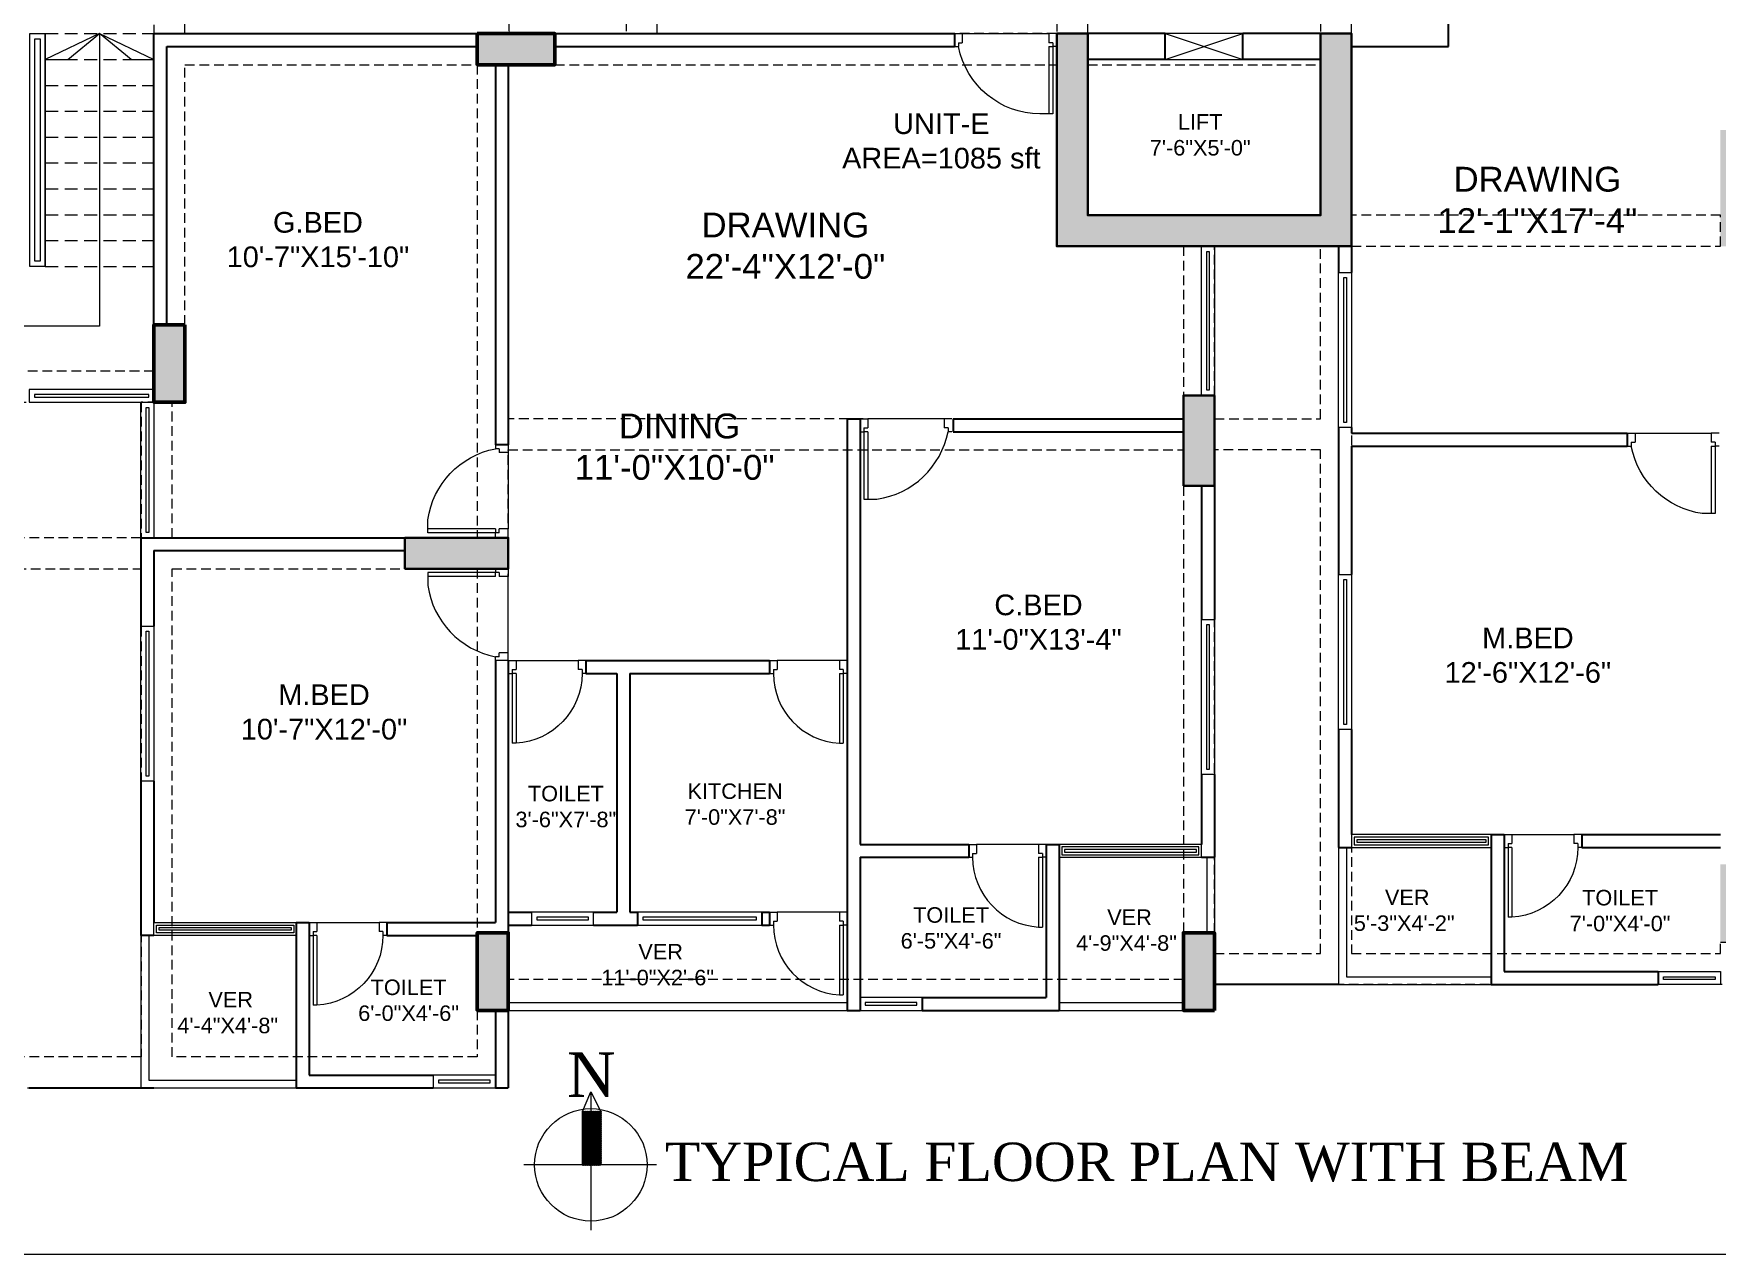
# Model space of a CAD drawing. Header units: feet. Extents: x 26 to 44756, y -209071 to 1253.
# Drawn here: x 529 to 1180, y 95 to 567 of the extents above; entities that cross this region are included whole.
import ezdxf

# ---------------------------------------------------------------- set-up
doc = ezdxf.new("R2010")
doc.units = ezdxf.units.FT
doc.header["$MEASUREMENT"] = 0
doc.linetypes.add('DASHED2', pattern=[0.375, 0.25, -0.125])
doc.linetypes.add('HIDDEN', pattern=[0.375, 0.25, -0.125])
doc.layers.get('0').update_dxf_attribs({"lineweight": 0})
doc.layers.get('Defpoints').update_dxf_attribs({"lineweight": 15})
for name, color, linetype, lineweight in [('Beam_Zakirul', 3, 'Continuous', 15), ('COLUMN', 1, 'Continuous', 50), ('Column Hatch_Zakirul', 126, 'Continuous', 5), ('Column_Zakirul', 10, 'Continuous', 30), ('DOOR', 13, 'Continuous', 20), ('pln-WALL', 7, 'Continuous', 35), ('TEXT', 251, 'Continuous', 9), ('TEXT 2', 190, 'Continuous', 13), ('VER', 30, 'Continuous', 15), ('wall', 250, 'Continuous', 0), ('WALL (I)', 7, 'Continuous', 0), ('WALL 0.30', 3, 'Continuous', 0), ('WIN', 132, 'Continuous', 9)]:
    doc.layers.add(name, color=color, linetype=linetype, lineweight=lineweight)
doc.styles.add('1-2', font='arial.ttf')
doc.styles.add('a', font='times.ttf', dxfattribs={"height": 1})
doc.styles.add('arial narrow', font='ARIALN.TTF')
doc.styles.add('DIM', font='arial.ttf', dxfattribs={"width": 0.9, "height": 7})
doc.dimstyles.new('STANDARD$0', dxfattribs={"dimscale": 0, "dimtxt": 10, "dimasz": 8, "dimexe": 6, "dimexo": 8, "dimgap": 3, "dimtad": 1, "dimdec": 1, "dimzin": 3, "dimdsep": 46, "dimlunit": 4, "dimtxsty": 'DIM', "dimblk": 'DOTSMALL', "dimcen": 0, "dimclrd": 6, "dimclre": 6, "dimclrt": 256, "dimadec": 0, "dimazin": 0, "dimtfac": 1, "dimtdec": 1, "dimtofl": 0, "dimtmove": 2, "dimatfit": 1, "dimldrblk": 'DOTSMALL', "dimfxl": 1, "dimtolj": 1, "dimtzin": 0, "dimarcsym": 0})

# ---------------------------------------------------------------- blocks, each defined once
blk = doc.blocks.new('d 36')
at = {"layer": 'DOOR'}
for p, q in [((114513.84, 20341.86), (114508.84, 20341.86)), ((114512.34, 20315.79), (114512.34, 20341.86)), ((114513.84, 20315.79), (114513.84, 20341.86)), ((114479.84, 20315.79), (114481.34, 20315.79)), ((114479.84, 20310.79), (114482.84, 20310.79)), ((114481.34, 20314.29), (114482.84, 20314.29)), ((114482.84, 20310.79), (114512.34, 20310.79)), ((114512.34, 20315.79), (114513.84, 20315.79)), ((114513.84, 20314.29), (114512.34, 20314.29)), ((114515.34, 20310.79), (114512.34, 20310.79)), ((114515.34, 20315.79), (114513.84, 20315.79))]:
    blk.add_line(p, q, dxfattribs=at)
for points in [[(114481.34, 20314.29), (114481.34, 20315.79)], [(114482.84, 20310.79), (114482.84, 20314.29)], [(114512.34, 20310.79), (114512.34, 20314.29)], [(114513.84, 20314.29), (114513.84, 20315.79)]]:
    blk.add_lwpolyline(points, dxfattribs=at)
blk.add_arc((114513.35, 20309.56), 32.61, 97.94778, 168.98864, dxfattribs=at)
blk = doc.blocks.new('D2')
at = {"layer": 'DOOR', "linetype": 'ByBlock'}
for p, q in [((-5, 0), (-5, -1.5)), ((0, 0), (0, -3)), ((-3.5, -1.5), (-3.5, -3)), ((-31.96, -27), (-31.96, -28.5)), ((-5, -27), (-31.96, -27)), ((-5, -28.5), (-31.96, -28.5)), ((-5, -27), (-5, -28.5)), ((-5, -30), (-5, -28.5)), ((-3.5, -28.5), (-3.5, -27)), ((0, -30), (0, -27))]:
    blk.add_line(p, q, dxfattribs=at)
for points in [[(-3.5, -1.5), (-5, -1.5)], [(0, -3), (-3.5, -3)], [(-3.5, -28.5), (-5, -28.5)], [(0, -27), (-3.5, -27)]]:
    blk.add_lwpolyline(points, dxfattribs=at)
blk.add_arc((-5, -28.5), 27, 90, 176.81526, dxfattribs=at)
blk = doc.blocks.new('DOOOO')
at = {"layer": 'DOOR'}
blk.add_line((103921.78, 4820.01), (103945.78, 4820.01), dxfattribs=at)
at = {"layer": 'DOOR', "rotation": 270}
blk.add_blockref('D2', (103948.78, 4820.01), dxfattribs=at)
blk = doc.blocks.new('d40')
at = {"layer": 'DOOR'}
for p, q in [((66129.59, 28438.54), (66124.59, 28438.54)), ((66128.09, 28412.47), (66128.09, 28438.54)), ((66129.59, 28412.47), (66129.59, 28438.54)), ((66091.59, 28412.47), (66093.09, 28412.47)), ((66093.09, 28410.97), (66094.59, 28410.97)), ((66128.09, 28412.47), (66129.59, 28412.47)), ((66129.59, 28410.97), (66128.09, 28410.97)), ((66131.09, 28412.47), (66129.59, 28412.47)), ((66091.59, 28407.47), (66094.59, 28407.47)), ((66131.09, 28407.47), (66128.09, 28407.47))]:
    blk.add_line(p, q, dxfattribs=at)
for points in [[(66093.09, 28410.97), (66093.09, 28412.47)], [(66094.59, 28407.47), (66094.59, 28410.97)], [(66128.09, 28407.47), (66128.09, 28410.97)], [(66129.59, 28410.97), (66129.59, 28412.47)]]:
    blk.add_lwpolyline(points, dxfattribs=at)
blk.add_arc((66124.92, 28406.07), 32.47, 90.58736, 168.63094, dxfattribs=at)
blk = doc.blocks.new('*D21')
at = {"color": 6, "ltscale": 2, "transparency": 16777216}
for p, q in [((755.43, 621.36), (713.21, 621.36)), ((713.21, 568.36), (713.21, 620.36)), ((715.82, 567.36), (713.21, 567.36))]:
    blk.add_line(p, q, dxfattribs=at)
for points in [[(713.05, 620.36), (713.38, 620.36), (713.21, 621.36)], [(713.05, 568.36), (713.38, 568.36), (713.21, 567.36)]]:
    blk.add_solid(points, dxfattribs=at)
at = {"layer": 'Defpoints', "color": 0, "ltscale": 2, "transparency": 16777216}
for p in [(713.21, 621.36), (755.43, 621.36, 821.93), (715.82, 567.36, 821.93)]:
    blk.add_point(p, dxfattribs=at)
at = {"color": 7, "ltscale": 2, "transparency": 16777216, "insert": (708.02, 594.36), "char_height": 10, "attachment_point": 5, "rotation": 90, "style": '1-2'}
blk.add_mtext('\\A1;4\'-6"', dxfattribs=at)

msp = doc.modelspace()

# ---------------------------------------------------------------- hatches: boundary and pattern name
at = {"layer": 'Column Hatch_Zakirul'}
h = msp.add_hatch(dxfattribs=at)
h.set_pattern_fill('AR-CONC', color=256, scale=0.8, style=0)
h.set_pattern_definition([(50, (-10110.084, 21324.4655), (5.7380815, -0.5020171), [0.6, -6.6]), (355, (-10110.084, 21324.4655), (-1.1100107, 6.017537), [0.48, -5.28]), (100.451444, (-10109.6057, 21324.4237), (4.6280708, 5.5155199), [0.5099215, -5.6091369]), (46.1842, (-10110.084, 21326.0655), (8.5379306, -1.3241542), [0.9, -9.9]), (96.635635, (-10109.372, 21325.955), (7.4772956, 7.7929488), [0.7648827, -8.41371]), (351.184164, (-10110.084, 21326.0655), (7.4772956, 7.7929488), [0.72, -7.92]), (21, (-10109.284, 21325.6655), (4.7752564, -3.2209511), [0.6, -6.6]), (326, (-10109.284, 21325.6655), (1.9465227, 5.8012004), [0.48, -5.28]), (71.451445, (-10108.886, 21325.397), (6.721779, 2.5802492), [0.5099215, -5.6091369]), (37.5, (-10110.0839, 21324.4655), (0.09727884, 2.66315083), [0, -5.216, 0, -5.36, 0, -5.3]), (7.5, (-10110.084, 21324.4655), (2.1045563, 3.1552937), [0, -3.056, 0, -5.096, 0, -2.02]), (327.5, (-10111.8679, 21324.4655), (4.27057949, -0.18043897), [0, -2, 0, -6.24, 0, -8.28]), (317.5, (-10112.668, 21324.4655), (4.66548935, 0.80083986), [0, -2.6, 0, -4.144, 0, -5.88])])
h.paths.add_polyline_path([(758.43, 763.9), (770.43, 763.9), (770.43, 723.9), (758.43, 723.9)])
h.paths.add_polyline_path([(395.61, 959.99), (395.61, 947.99), (420.61, 947.99), (420.61, 959.99)])
h.paths.add_polyline_path([(510.61, 959.99), (510.61, 947.99), (535.61, 947.99), (535.61, 959.99)])
h.paths.add_polyline_path([(385.61, 159.7), (397.61, 159.7), (397.61, 199.7), (385.61, 199.7)])
h.paths.add_polyline_path([(1177.93, 948.02), (1189.93, 948.02), (1189.93, 973.02), (1177.93, 973.02)])
h.paths.add_polyline_path([(404.61, 799.9), (444.61, 799.9), (444.61, 787.9), (404.61, 787.9)])
h.paths.add_polyline_path([(936.83, 567.36), (924.83, 567.36), (924.83, 485.15), (1038.83, 485.15), (1038.83, 567.36), (1026.83, 567.36), (1026.83, 497.15), (936.83, 497.15)])
h.paths.add_polyline_path([(531.11, 703.58), (432.61, 703.58), (432.61, 621.36), (444.61, 621.36), (444.61, 691.58), (519.11, 691.58), (519.11, 621.36), (531.11, 621.36)])
h.paths.add_polyline_path([(362.61, 528.88), (362.61, 516.88), (397.61, 516.88), (397.61, 528.88)])
h.paths.add_polyline_path([(700.82, 567.36), (700.82, 555.36), (730.82, 555.36), (730.82, 567.36)])
h.paths.add_polyline_path([(486.61, 763.9), (486.61, 751.9), (516.61, 751.9), (516.61, 763.9)])
h.paths.add_polyline_path([(973.83, 392.46), (985.83, 392.46), (985.83, 427.46), (973.83, 427.46)])
h.paths.add_polyline_path([(385.61, 372.46), (385.61, 360.46), (425.61, 360.46), (425.61, 372.46)])
h.paths.add_polyline_path([(672.82, 372.46), (672.82, 360.46), (712.82, 360.46), (712.82, 372.46)])
h.paths.add_polyline_path([(605.81, 621.36), (605.81, 633.36), (575.81, 633.36), (575.81, 621.36)])
h.paths.add_polyline_path([(485.81, 454.82), (473.81, 454.82), (473.81, 424.82), (485.81, 424.82)])
h.paths.add_polyline_path([(587.81, 454.82), (575.81, 454.82), (575.81, 424.82), (587.81, 424.82)])
h.paths.add_polyline_path([(140.43, 799.9), (140.43, 787.9), (180.43, 787.9), (180.43, 799.9)])
h.paths.add_polyline_path([(1181.43, 485.15), (1196.43, 485.15), (1196.43, 530.15), (1181.43, 530.15)])
h.paths.add_polyline_path([(140.43, 959.99), (140.43, 947.99), (165.43, 947.99), (165.43, 959.99)])
h.paths.add_polyline_path([(106.94, 528.88), (106.94, 516.88), (146.94, 516.88), (146.94, 528.88)])
h.paths.add_polyline_path([(1311.43, 763.9), (1311.43, 751.9), (1276.43, 751.9), (1276.43, 763.9)])
h.paths.add_polyline_path([(1061.83, 763.9), (1061.83, 751.9), (1026.83, 751.9), (1026.83, 763.9)])
h.paths.add_polyline_path([(906.83, 763.9), (906.83, 751.9), (936.83, 751.9), (936.83, 763.9)])
h.paths.add_polyline_path([(740.43, 959.99), (740.43, 944.99), (770.43, 944.99), (770.43, 959.99)])
h.paths.add_polyline_path([(1414.43, 746.4), (1426.43, 746.4), (1426.43, 776.4), (1414.43, 776.4)])
h.paths.add_polyline_path([(985.83, 189.7), (985.83, 219.7), (973.83, 219.7), (973.83, 189.7)])
h.paths.add_polyline_path([(1181.43, 216.14), (1193.43, 216.14), (1193.43, 246.14), (1181.43, 246.14)])
h.paths.add_polyline_path([(712.82, 189.7), (712.82, 219.7), (700.82, 219.7), (700.82, 189.7)])
h.paths.add_polyline_path([(1414.43, 938.02), (1426.43, 938.02), (1426.43, 973.02), (1414.43, 973.02)])
h.paths.add_polyline_path([(948.83, 943.02), (960.83, 943.02), (960.83, 973.02), (948.83, 973.02)])
h.paths.add_polyline_path([(1391.43, 497.36), (1391.43, 485.36), (1426.43, 485.36), (1426.43, 497.36)])
h.paths.add_polyline_path([(1357.55, 216.14), (1369.55, 216.14), (1369.55, 241.14), (1357.55, 241.14)])
h.paths.add_polyline_path([(132.94, 314.46), (132.94, 302.46), (172.94, 302.46), (172.94, 314.46)])
h.paths.add_polyline_path([(132.94, 154.46), (132.94, 142.46), (157.94, 142.46), (157.94, 154.46)])
at = {"layer": 'pln-WALL'}
h = msp.add_hatch(dxfattribs=at)
h.set_pattern_fill('ANSI31', color=256, scale=1.431119, angle=810, style=0)
h.set_pattern_definition([(135, (45287.7587, -5038.60322), (-0.1264942564, -0.1264942564), [])])
h.paths.add_polyline_path([(741.54, 150.57), (741.54, 129.99), (748.62, 129.99), (748.62, 150.57)])

# ---------------------------------------------------------------- linework, layer by layer
at = {"color": 7, "lineweight": 25, "ltscale": 2}
for p, q in [((1076.33, 562.36, 821.93), (1076.33, 581.36, 821.93)), ((575.81, 567.36, 821.93), (700.82, 567.36, 821.93)), ((575.81, 454.82, 821.93), (575.81, 567.36, 821.93)), ((575.81, 567.36, 821.93), (580.81, 567.36, 821.93)), ((730.82, 567.36, 821.93), (885.33, 567.36, 821.93)), ((885.33, 567.36, 821.93), (885.33, 562.36, 821.93)), ((966.83, 567.36, 821.93), (936.83, 567.36, 821.93)), ((966.83, 557.36, 821.93), (966.83, 567.36, 821.93)), ((1026.83, 567.36, 821.93), (996.83, 567.36, 821.93)), ((996.83, 557.36, 821.93), (996.83, 567.36, 821.93)), ((580.81, 562.36, 821.93), (700.82, 562.36, 821.93)), ((580.81, 454.82, 821.93), (580.81, 562.36, 821.93)), ((730.82, 562.36, 821.93), (885.33, 562.36, 821.93)), ((1038.83, 562.36, 821.93), (1076.33, 562.36, 821.93)), ((707.82, 555.36, 821.93), (707.82, 408.39, 821.93)), ((712.82, 555.36, 821.93), (712.82, 408.39, 821.93)), ((966.83, 557.36, 821.93), (936.83, 557.36, 821.93)), ((1026.83, 557.36, 821.93), (996.83, 557.36, 821.93)), ((1026.83, 547.36, 821.93), (1026.83, 497.15, 821.93)), ((1026.83, 537.36, 821.93), (1026.83, 505.36, 821.93)), ((1008.83, 497.15, 821.93), (936.83, 497.15, 821.93)), ((1033.83, 485.15, 821.93), (1033.83, 475.02, 821.93)), ((1038.83, 485.15, 821.93), (1038.83, 475.02, 821.93)), ((843.82, 418.46, 821.93), (843.82, 189.7, 821.93)), ((843.82, 418.46, 821.93), (848.82, 418.46, 821.93)), ((848.82, 418.46, 821.93), (848.82, 253.89, 821.93)), ((884.82, 418.46, 821.93), (884.82, 413.46, 821.93)), ((884.82, 418.46, 821.93), (973.83, 418.46, 821.93)), ((884.82, 413.46, 821.93), (973.83, 413.46, 821.93)), ((1033.83, 415.02, 821.93), (1033.83, 358.29, 821.93)), ((1038.83, 415.02, 821.93), (1038.83, 412.87, 821.93)), ((1038.83, 412.87, 821.93), (1145.43, 412.87, 821.93)), ((1145.43, 412.87, 821.93), (1145.43, 407.87, 821.93)), ((712.82, 408.39, 821.93), (707.82, 408.39, 821.93)), ((1038.83, 407.87, 821.93), (1145.43, 407.87, 821.93)), ((1038.83, 407.87, 821.93), (1038.83, 358.29, 821.93)), ((980.83, 392.46, 821.93), (980.83, 340.89, 821.93)), ((985.83, 392.46, 821.93), (985.83, 340.89, 821.93)), ((570.81, 372.46, 821.93), (570.81, 338.29, 821.93)), ((570.81, 372.46, 821.93), (672.82, 372.46, 821.93)), ((570.81, 372.46, 821.93), (672.82, 372.46, 821.93)), ((575.81, 367.46, 821.93), (575.81, 338.29, 821.93)), ((575.81, 367.46, 821.93), (672.82, 367.46, 821.93)), ((575.81, 367.46, 821.93), (672.82, 367.46, 821.93)), ((707.82, 324.96, 821.93), (707.82, 223.7, 821.93)), ((712.82, 324.96, 821.93), (712.82, 219.7, 821.93)), ((742.82, 324.96, 821.93), (813.82, 324.96, 821.93)), ((742.82, 324.96, 821.93), (742.82, 319.96, 821.93)), ((742.82, 319.96, 821.93), (754.82, 319.96, 821.93)), ((754.82, 319.96, 821.93), (754.82, 227.7, 821.93)), ((759.82, 319.96, 821.93), (759.82, 227.7, 821.93)), ((759.82, 319.96, 821.93), (813.82, 319.96, 821.93)), ((813.82, 324.96, 821.93), (813.82, 319.96, 821.93)), ((1033.83, 298.29, 821.93), (1033.83, 252.7, 821.93)), ((1038.83, 298.29, 821.93), (1038.83, 257.7, 821.93)), ((980.83, 280.89, 821.93), (980.83, 253.89, 821.93)), ((985.83, 280.89, 821.93), (985.83, 248.89, 821.93)), ((570.81, 278.29, 821.93), (570.81, 218.7, 821.93)), ((575.81, 278.29, 821.93), (575.81, 223.7, 821.93)), ((848.82, 253.89, 821.93), (890.83, 253.89, 821.93)), ((890.83, 253.89, 821.93), (890.83, 248.89, 821.93)), ((920.83, 253.89, 821.93), (920.83, 194.7, 821.93)), ((920.83, 253.89, 821.93), (925.83, 253.89, 821.93)), ((925.83, 253.89, 821.93), (925.83, 248.89, 821.93)), ((1092.83, 257.7, 821.93), (1092.83, 252.7, 821.93)), ((1092.83, 257.7, 821.93), (1097.83, 257.7, 821.93)), ((1097.83, 257.7, 821.93), (1097.83, 204.7, 821.93)), ((1127.83, 257.7, 821.93), (1127.83, 252.7, 821.93)), ((1127.83, 257.7, 821.93), (1181.43, 257.7, 821.93)), ((848.82, 248.89, 821.93), (848.82, 189.7, 821.93)), ((848.82, 248.89, 821.93), (890.83, 248.89, 821.93)), ((925.83, 248.89, 821.93), (925.83, 189.7, 821.93)), ((980.83, 248.89, 821.93), (985.83, 248.89, 821.93)), ((982.83, 248.89, 821.93), (985.83, 248.89, 821.93)), ((1033.83, 252.7, 821.93), (1038.83, 252.7, 821.93)), ((1092.83, 252.7, 821.93), (1092.83, 199.7, 821.93)), ((1127.83, 252.7, 821.93), (1181.43, 252.7, 821.93)), ((712.82, 227.7, 821.93), (721.82, 227.7, 821.93)), ((745.82, 227.7, 821.93), (754.82, 227.7, 821.93)), ((759.82, 227.7, 821.93), (762.82, 227.7, 821.93)), ((762.82, 227.7, 821.93), (762.82, 222.7, 821.93)), ((810.82, 227.7, 821.93), (813.82, 227.7, 821.93)), ((810.82, 227.7, 821.93), (810.82, 222.7, 821.93)), ((813.82, 227.7, 821.93), (813.82, 222.7, 821.93)), ((630.85, 223.7, 821.93), (630.85, 218.7, 821.93)), ((630.85, 223.7, 821.93), (635.85, 223.7, 821.93)), ((635.85, 223.7, 821.93), (635.85, 164.7, 821.93)), ((665.85, 223.7, 821.93), (665.85, 218.7, 821.93)), ((665.85, 223.7, 821.93), (707.82, 223.7, 821.93)), ((712.82, 222.7, 821.93), (721.82, 222.7, 821.93)), ((745.82, 222.7, 821.93), (762.82, 222.7, 821.93)), ((810.82, 222.7, 821.93), (813.82, 222.7, 821.93)), ((575.82, 218.7, 821.93), (570.81, 218.7, 821.93)), ((630.85, 218.7, 821.93), (630.85, 159.7, 821.93)), ((665.85, 218.7, 821.93), (700.82, 218.7, 821.93)), ((1097.83, 204.7, 821.93), (1157.43, 204.7, 821.93)), ((1157.43, 204.7, 821.93), (1157.43, 199.7, 821.93)), ((1033.83, 199.7, 821.93), (985.83, 199.7, 821.93)), ((1092.83, 199.7, 821.93), (1097.83, 199.7, 821.93)), ((1097.83, 199.7, 821.93), (1157.43, 199.7, 821.93)), ((707.82, 189.7, 821.93), (707.82, 159.7, 821.93)), ((712.82, 189.7, 821.93), (712.82, 159.7, 821.93)), ((843.82, 189.7, 821.93), (848.82, 189.7, 821.93)), ((872.82, 194.7, 821.93), (872.82, 189.7, 821.93)), ((872.82, 194.7, 821.93), (920.83, 194.7, 821.93)), ((872.82, 189.7, 821.93), (925.83, 189.7, 821.93)), ((635.85, 164.7, 821.93), (683.82, 164.7, 821.93)), ((527.6, 159.7, 821.93), (575.81, 159.7, 821.93)), ((630.85, 159.7, 821.93), (683.82, 159.7, 821.93)), ((707.82, 159.7, 821.93), (712.82, 159.7, 821.93))]:
    msp.add_line(p, q, dxfattribs=at)
msp.add_line((712.82, 324.96, 821.93), (707.82, 324.96, 821.93))
msp.add_lwpolyline([(25.75, 995.52), (1505.28, 995.52), (1505.28, 95.37), (25.75, 95.37)], close=True)
at = {"layer": 'Beam_Zakirul', "linetype": 'DASHED2', "lineweight": 13, "ltscale": 15, "elevation": 821.93}
for points in [[(936.83, 751.9), (924.83, 751.9), (924.83, 567.36), (936.83, 567.36)], [(1038.83, 751.9), (1026.83, 751.9), (1026.83, 567.36), (1038.83, 567.36)], [(924.83, 567.36), (770.43, 567.36), (770.43, 723.9), (758.43, 723.9), (758.43, 567.36), (730.82, 567.36), (730.82, 555.36), (924.83, 555.36)], [(700.82, 567.36), (587.81, 567.36), (587.81, 621.36), (575.81, 621.36), (575.81, 454.82), (587.81, 454.82), (587.81, 555.36), (700.82, 555.36)], [(1026.83, 567.36), (936.83, 567.36), (936.83, 555.36), (1026.83, 555.36)], [(973.83, 418.46), (712.82, 418.46), (712.82, 555.36), (700.82, 555.36), (700.82, 372.46), (712.82, 372.46), (712.82, 406.46), (973.83, 406.46)], [(1181.43, 497.15), (1038.83, 497.15), (1038.83, 485.15), (1181.43, 485.15)], [(985.83, 485.15), (973.83, 485.15), (973.83, 427.46), (985.83, 427.46)], [(985.83, 392.46), (973.83, 392.46), (973.83, 219.7), (985.83, 219.7)], [(570.82, 171.7), (522.61, 171.7), (522.61, 360.46), (570.82, 360.46)], [(712.82, 360.46), (700.82, 360.46), (700.82, 219.7), (712.82, 219.7)], [(973.83, 201.7), (712.82, 201.7), (712.82, 189.7), (973.83, 189.7)]]:
    msp.add_lwpolyline(points, close=True, dxfattribs=at)
for points in [[(1026.83, 211.7), (1026.83, 406.46), (985.83, 406.46), (985.83, 418.46), (1026.83, 418.46), (1026.83, 485.15), (1038.83, 485.15), (1038.83, 211.7), (1181.43, 211.7), (1181.43, 216.14), (1193.43, 216.14), (1193.43, 199.7), (985.83, 199.7), (985.83, 211.7), (1026.83, 211.7)], [(522.61, 424.82), (575.81, 424.82), (575.81, 436.82), (485.81, 436.82)], [(397.61, 159.7), (712.82, 159.7), (712.82, 189.7), (700.82, 189.7), (700.82, 171.7), (582.82, 171.7), (582.82, 360.46), (672.82, 360.46), (672.82, 372.46), (582.82, 372.46), (582.82, 424.82), (570.82, 424.82), (570.82, 372.46), (522.61, 372.46)]]:
    msp.add_lwpolyline(points, dxfattribs=at)
at = {"layer": 'COLUMN', "ltscale": 85, "elevation": 821.93}
for points in [[(700.82, 567.36), (700.82, 555.36), (730.82, 555.36), (730.82, 567.36)], [(587.81, 454.82), (575.81, 454.82), (575.81, 424.82), (587.81, 424.82)]]:
    msp.add_lwpolyline(points, close=True, dxfattribs=at)
for points in [[(712.82, 189.7), (712.82, 219.7), (700.82, 219.7), (700.82, 189.7), (712.82, 189.7)], [(985.83, 189.7), (985.83, 219.7), (973.83, 219.7), (973.83, 189.7), (985.83, 189.7)]]:
    msp.add_lwpolyline(points, dxfattribs=at)
at = {"layer": 'Column_Zakirul', "ltscale": 85, "elevation": 821.93}
for points in [[(700.82, 567.36), (700.82, 555.36), (730.82, 555.36), (730.82, 567.36)], [(700.82, 567.36), (700.82, 555.36), (730.82, 555.36), (730.82, 567.36)], [(936.83, 567.36), (924.83, 567.36), (924.83, 485.15), (1038.83, 485.15), (1038.83, 567.36), (1026.83, 567.36), (1026.83, 497.15), (936.83, 497.15)], [(936.83, 567.36), (924.83, 567.36), (924.83, 485.15), (1038.83, 485.15), (1038.83, 567.36), (1026.83, 567.36), (1026.83, 497.15), (936.83, 497.15)], [(587.81, 454.82), (575.81, 454.82), (575.81, 424.82), (587.81, 424.82)], [(587.81, 454.82), (575.81, 454.82), (575.81, 424.82), (587.81, 424.82)], [(973.83, 392.46), (985.83, 392.46), (985.83, 427.46), (973.83, 427.46)], [(973.83, 392.46), (985.83, 392.46), (985.83, 427.46), (973.83, 427.46)], [(672.82, 372.46), (672.82, 360.46), (712.82, 360.46), (712.82, 372.46)], [(672.82, 372.46), (672.82, 360.46), (712.82, 360.46), (712.82, 372.46)]]:
    msp.add_lwpolyline(points, close=True, dxfattribs=at)
for points in [[(712.82, 189.7), (712.82, 219.7), (700.82, 219.7), (700.82, 189.7), (712.82, 189.7)], [(712.82, 189.7), (712.82, 219.7), (700.82, 219.7), (700.82, 189.7), (712.82, 189.7)], [(985.83, 189.7), (985.83, 219.7), (973.83, 219.7), (973.83, 189.7), (985.83, 189.7)], [(985.83, 189.7), (985.83, 219.7), (973.83, 219.7), (973.83, 189.7), (985.83, 189.7)]]:
    msp.add_lwpolyline(points, dxfattribs=at)
at = {"layer": 'DOOR'}
msp.add_line((888.33, 567.36, 821.93), (921.83, 567.36, 821.93), dxfattribs=at)
at = {"layer": 'TEXT', "lineweight": 20}
for p, q in [((744.73, 158.15), (744.73, 104.76)), ((770.06, 129.97), (718.82, 129.97))]:
    msp.add_line(p, q, dxfattribs=at)
msp.add_lwpolyline([(741.49, 150.55), (748.57, 150.55), (748.57, 129.97), (741.49, 129.97)], close=True, dxfattribs=at)
msp.add_circle((744.73, 129.97), 21.76, dxfattribs=at)
at = {"layer": 'VER', "ltscale": 85}
for p, q in [((533.81, 477.36, 821.93), (533.81, 567.36, 821.93)), ((982.83, 248.89, 821.93), (982.83, 219.7, 821.93)), ((985.83, 248.89, 821.93), (985.83, 219.7, 821.93)), ((1033.83, 252.7, 821.93), (1033.83, 199.7, 821.93)), ((1036.83, 252.7, 821.93), (1036.83, 202.7, 821.93)), ((570.81, 218.7, 821.93), (570.81, 159.7, 821.93)), ((573.81, 218.7, 821.93), (573.81, 162.74, 821.93)), ((1036.83, 202.7, 821.93), (1092.83, 202.7, 821.93)), ((1033.83, 199.7, 821.93), (1092.83, 199.7, 821.93)), ((712.82, 192.7, 821.93), (843.82, 192.7, 821.93)), ((712.82, 189.7, 821.93), (843.82, 189.7, 821.93)), ((925.83, 192.7, 821.93), (973.83, 192.7, 821.93)), ((925.83, 189.7, 821.93), (973.83, 189.7, 821.93)), ((573.81, 162.74, 821.93), (630.85, 162.74, 821.93)), ((570.81, 159.7, 821.93), (630.85, 159.7, 821.93))]:
    msp.add_line(p, q, dxfattribs=at)
at = {"layer": 'VER', "ltscale": 85, "elevation": 821.93}
for points in [[(527.81, 567.36), (533.81, 567.36), (533.81, 477.36), (527.81, 477.36)], [(529.81, 565.36), (531.81, 565.36), (531.81, 479.36), (529.81, 479.36)]]:
    msp.add_lwpolyline(points, close=True, dxfattribs=at)
at = {"layer": 'wall', "color": 0, "linetype": 'HIDDEN', "ltscale": 20}
for p, q in [((533.81, 567.36, 821.93), (575.81, 567.36, 821.93)), ((533.81, 557.36, 821.93), (575.81, 557.36, 821.93)), ((533.81, 547.36, 821.93), (575.81, 547.36, 821.93)), ((533.81, 537.36, 821.93), (575.81, 537.36, 821.93)), ((533.81, 527.36, 821.93), (575.81, 527.36, 821.93)), ((533.81, 517.36, 821.93), (575.81, 517.36, 821.93)), ((533.81, 507.36, 821.93), (575.81, 507.36, 821.93)), ((533.81, 497.36, 821.93), (575.81, 497.36, 821.93)), ((533.81, 487.36, 821.93), (575.81, 487.36, 821.93)), ((533.81, 477.36, 821.93), (575.81, 477.36, 821.93))]:
    msp.add_line(p, q, dxfattribs=at)
at = {"layer": 'wall', "color": 5, "ltscale": 85}
for p, q in [((554.81, 567.36, 821.93), (533.81, 557.36, 821.93)), ((542.59, 557.36, 821.93), (554.81, 567.36, 821.93)), ((554.81, 567.36, 821.93), (554.81, 454.25, 821.93)), ((554.81, 567.36, 821.93), (575.81, 557.36, 821.93)), ((567.03, 557.36, 821.93), (554.81, 567.36, 821.93)), ((966.83, 557.36, 821.93), (996.83, 567.36, 821.93)), ((966.83, 567.36, 821.93), (996.83, 557.36, 821.93)), ((533.81, 557.36, 821.93), (542.59, 557.36, 821.93)), ((567.03, 557.36, 821.93), (575.81, 557.36, 821.93)), ((554.81, 454.25, 821.93), (506.81, 454.25, 821.93))]:
    msp.add_line(p, q, dxfattribs=at)
at = {"layer": 'wall', "color": 0, "ltscale": 85}
for p, q in [((741.49, 150.55), (744.73, 158.15)), ((741.49, 150.55), (744.73, 158.15)), ((744.73, 158.15), (748.57, 150.55)), ((744.73, 158.15), (748.57, 150.55))]:
    msp.add_line(p, q, dxfattribs=at)
at = {"layer": 'wall', "color": 5, "ltscale": 85, "elevation": 821.93}
for points in [[(966.83, 557.36), (996.83, 557.36), (996.83, 567.36), (966.83, 567.36)], [(980.83, 485.15), (985.83, 485.15), (985.83, 427.46), (980.83, 427.46)], [(982.83, 483.15), (983.83, 483.15), (983.83, 429.46), (982.83, 429.46)], [(1033.83, 475.02), (1038.83, 475.02), (1038.83, 415.02), (1033.83, 415.02)], [(1035.83, 473.02), (1036.83, 473.02), (1036.83, 417.02), (1035.83, 417.02)], [(527.6, 424.82), (575.81, 424.82), (575.81, 429.82), (527.6, 429.82)], [(529.6, 426.82), (573.81, 426.82), (573.81, 427.82), (529.6, 427.82)], [(570.81, 424.82), (575.81, 424.82), (575.81, 372.46), (570.81, 372.46)], [(572.81, 422.82), (573.81, 422.82), (573.81, 374.46), (572.81, 374.46)], [(1033.83, 358.29), (1038.83, 358.29), (1038.83, 298.29), (1033.83, 298.29)], [(1035.83, 356.29), (1036.83, 356.29), (1036.83, 300.29), (1035.83, 300.29)], [(570.81, 338.29), (575.81, 338.29), (575.81, 278.29), (570.81, 278.29)], [(980.83, 340.89), (985.83, 340.89), (985.83, 280.89), (980.83, 280.89)], [(982.83, 338.89), (983.83, 338.89), (983.83, 282.89), (982.83, 282.89)], [(572.81, 336.29), (573.81, 336.29), (573.81, 280.29), (572.81, 280.29)], [(980.83, 253.89), (925.83, 253.89), (925.83, 248.89), (980.83, 248.89)], [(1038.83, 252.7), (1092.83, 252.7), (1092.83, 257.7), (1038.83, 257.7)], [(1039.83, 253.7), (1091.83, 253.7), (1091.83, 256.7), (1039.83, 256.7)], [(1040.83, 254.7), (1090.83, 254.7), (1090.83, 255.7), (1040.83, 255.7)], [(979.83, 252.89), (926.83, 252.89), (926.83, 249.89), (979.83, 249.89)], [(978.83, 251.89), (927.83, 251.89), (927.83, 250.89), (978.83, 250.89)], [(721.82, 222.7), (745.82, 222.7), (745.82, 227.7), (721.82, 227.7)], [(762.82, 222.7), (810.82, 222.7), (810.82, 227.7), (762.82, 227.7)], [(630.85, 218.7), (575.82, 218.7), (575.82, 223.7), (630.85, 223.7)], [(629.85, 219.7), (576.82, 219.7), (576.82, 222.7), (629.85, 222.7)], [(628.85, 220.7), (577.82, 220.7), (577.82, 221.7), (628.85, 221.7)], [(723.82, 224.7), (743.82, 224.7), (743.82, 225.7), (723.82, 225.7)], [(764.82, 224.7), (808.82, 224.7), (808.82, 225.7), (764.82, 225.7)], [(1157.43, 204.7), (1181.43, 204.7), (1181.43, 199.7), (1157.43, 199.7)], [(1159.43, 202.7), (1179.43, 202.7), (1179.43, 201.7), (1159.43, 201.7)], [(848.82, 189.7), (872.82, 189.7), (872.82, 194.7), (848.82, 194.7)], [(850.82, 191.7), (870.82, 191.7), (870.82, 192.7), (850.82, 192.7)], [(683.82, 159.7), (707.82, 159.7), (707.82, 164.7), (683.82, 164.7)], [(685.82, 161.7), (705.82, 161.7), (705.82, 162.7), (685.82, 162.7)]]:
    msp.add_lwpolyline(points, close=True, dxfattribs=at)

# ---------------------------------------------------------------- block references
at = {"layer": 'wall', "color": 0, "xscale": -1, "rotation": 180}
for p in [(-103205.96, 5144.96, 821.93), (-102820.95, 5077.71, 821.93), (-103282.92, 5043.71, 821.93)]:
    msp.add_blockref('DOOOO', p, dxfattribs=at)
at = {"layer": 'wall', "color": 0, "rotation": 180}
for p in [(104762.6, 5144.96, 821.93), (104839.6, 5073.89, 821.93), (104762.6, 5047.71, 821.93)]:
    msp.add_blockref('DOOOO', p, dxfattribs=at)
at = {"layer": 'WALL 0.30', "xscale": -1, "rotation": 180}
msp.add_blockref('d40', (-65206.26, 28974.84, 821.93), dxfattribs=at)
at = {"layer": 'WIN', "color": 4}
for p, rotation in [((115364.16, 20729.25, 821.93), 180), ((21023.61, -114154.88, 821.93), 90)]:
    msp.add_blockref('d 36', p, dxfattribs=dict(at, rotation=rotation))
at = {"layer": 'WIN', "color": 4, "xscale": -1}
for p, rotation in [((-113334.41, 20723.67, 821.93), 180), ((21023.61, 114888.23, 821.93), 90)]:
    msp.add_blockref('d 36', p, dxfattribs=dict(at, rotation=rotation))

# ---------------------------------------------------------------- texts
at = {"layer": 'TEXT', "color": 0, "lineweight": 20, "insert": (735.58, 173.43), "char_height": 17.17, "attachment_point": 1, "style": 'a'}
msp.add_mtext('N', dxfattribs=at)
at = {"layer": 'TEXT 2', "insert": (773.32, 138.58), "char_height": 14.85, "attachment_point": 1, "style": 'a'}
msp.add_mtext('TYPICAL FLOOR PLAN WITH BEAM', dxfattribs=at)
at = {"layer": 'WALL (I)', "lineweight": 30}
for s, insert, char_height, attachment_point, style in [('{\\fArial|b0|i0|c0|p34;UNIT-E\\PAREA=1085 sft}', (880.24, 515.11), 8, 8, 'a'), ('{\\fArial|b0|i0|c0|p34;G.BED\\P10\'-7"X15\'-10"}', (639.23, 476.96), 8, 8, 'a'), ('{\\fArial|b0|i0|c0|p34;C.BED\\P11\'-0"X13\'-4"}', (917.8, 329.04), 8, 8, 'a'), ('{\\fArial|b0|i0|c0|p34;M.BED\\P12\'-6"X12\'-6"}', (1107.01, 316.26), 8, 8, 'a'), ('{\\fArial|b0|i0|c0|p34;M.BED\\P10\'-7"X12\'-0"}', (641.58, 294.32), 8, 8, 'a'), ('{\\fArial|b0|i0|c0|p34; VER\\P5\'-3"X4\'-2"}', (1059.19, 228.39), 6, 5, 'arial narrow'), ('{\\fArial|b0|i0|c0|p34; VER\\P4\'-9"X4\'-8"}', (951.83, 220.7), 6, 5, 'arial narrow'), ('{\\fArial|b0|i0|c0|p34; VER\\P11\'-0"X2\'-6"}', (770.56, 207.35), 6, 5, 'arial narrow'), ('{\\fArial|b0|i0|c0|p34; VER\\P4\'-4"X4\'-8"}', (604.34, 188.82, 821.93), 6, 5, 'arial narrow')]:
    msp.add_mtext(s, dxfattribs=dict(at, insert=insert, char_height=char_height, attachment_point=attachment_point, style=style))
at = {"layer": 'WALL (I)', "lineweight": 30, "char_height": 6, "width": 43.0809, "attachment_point": 8, "style": 'a'}
for s, insert in [('{\\fArial|b0|i0|c0|p34;LIFT\\P7\'-6"X5\'-0"}', (980.33, 520.16)), ('{\\fArial|b0|i0|c0|p34;TOILET\\P3\'-6"X7\'-8"}', (735.07, 260.44)), ('{\\fArial|b0|i0|c0|p34;KITCHEN\\P7\'-0"X7\'-8"}', (800.5, 261.37)), ('{\\fArial|b0|i0|c0|p34;TOILET\\P7\'-0"X4\'-0"}', (1142.65, 220.2)), ('{\\fArial|b0|i0|c0|p34;TOILET\\P6\'-5"X4\'-6"}', (884, 213.5)), ('{\\fArial|b0|i0|c0|p34;TOILET\\P6\'-0"X4\'-6"}', (674.27, 185.54))]:
    msp.add_mtext(s, dxfattribs=dict(at, insert=insert))
at = {"layer": 'WALL (I)', "lineweight": 30, "char_height": 9.6, "width": 228.5529, "attachment_point": 5, "rotation": 0.00729, "style": 'a'}
for s, insert in [('{\\fArial|b0|i0|c0|p34;DRAWING\\P12\'-1"X17\'-4"}', (1110.69, 503.08)), ('{\\fArial|b0|i0|c0|p34;DRAWING\\P22\'-4"X12\'-0"}', (819.94, 485.31)), ('{\\fArial|b0|i0|c0|p34; DINING\\P11\'-0"X10\'-0"}', (777.15, 407.6))]:
    msp.add_mtext(s, dxfattribs=dict(at, insert=insert))

# ---------------------------------------------------------------- dimensions: what is measured, and where the dimension line sits
at = {"color": 7, "lineweight": 25, "ltscale": 2}
dim = msp.add_linear_dim(base=(713.21, 621.36), p1=(715.82, 567.36, 821.93), p2=(755.43, 621.36, 821.93), angle=90, dimstyle='STANDARD$0', override={"dimscale": 1, "dimasz": 1, "dimexe": 0, "dimexo": 0, "dimgap": 0.09, "dimdec": 0, "dimtxsty": '1-2', "dimclrt": 7, "dimtdec": 0, "dimatfit": 3, "dimlwd": 15, "dimlwe": 15}, dxfattribs=at)
dim.commit()
dim.dimension.update_dxf_attribs({"geometry": '*D21', "text_midpoint": (708.02, 594.36)})

doc.saveas('drawing.dxf')
